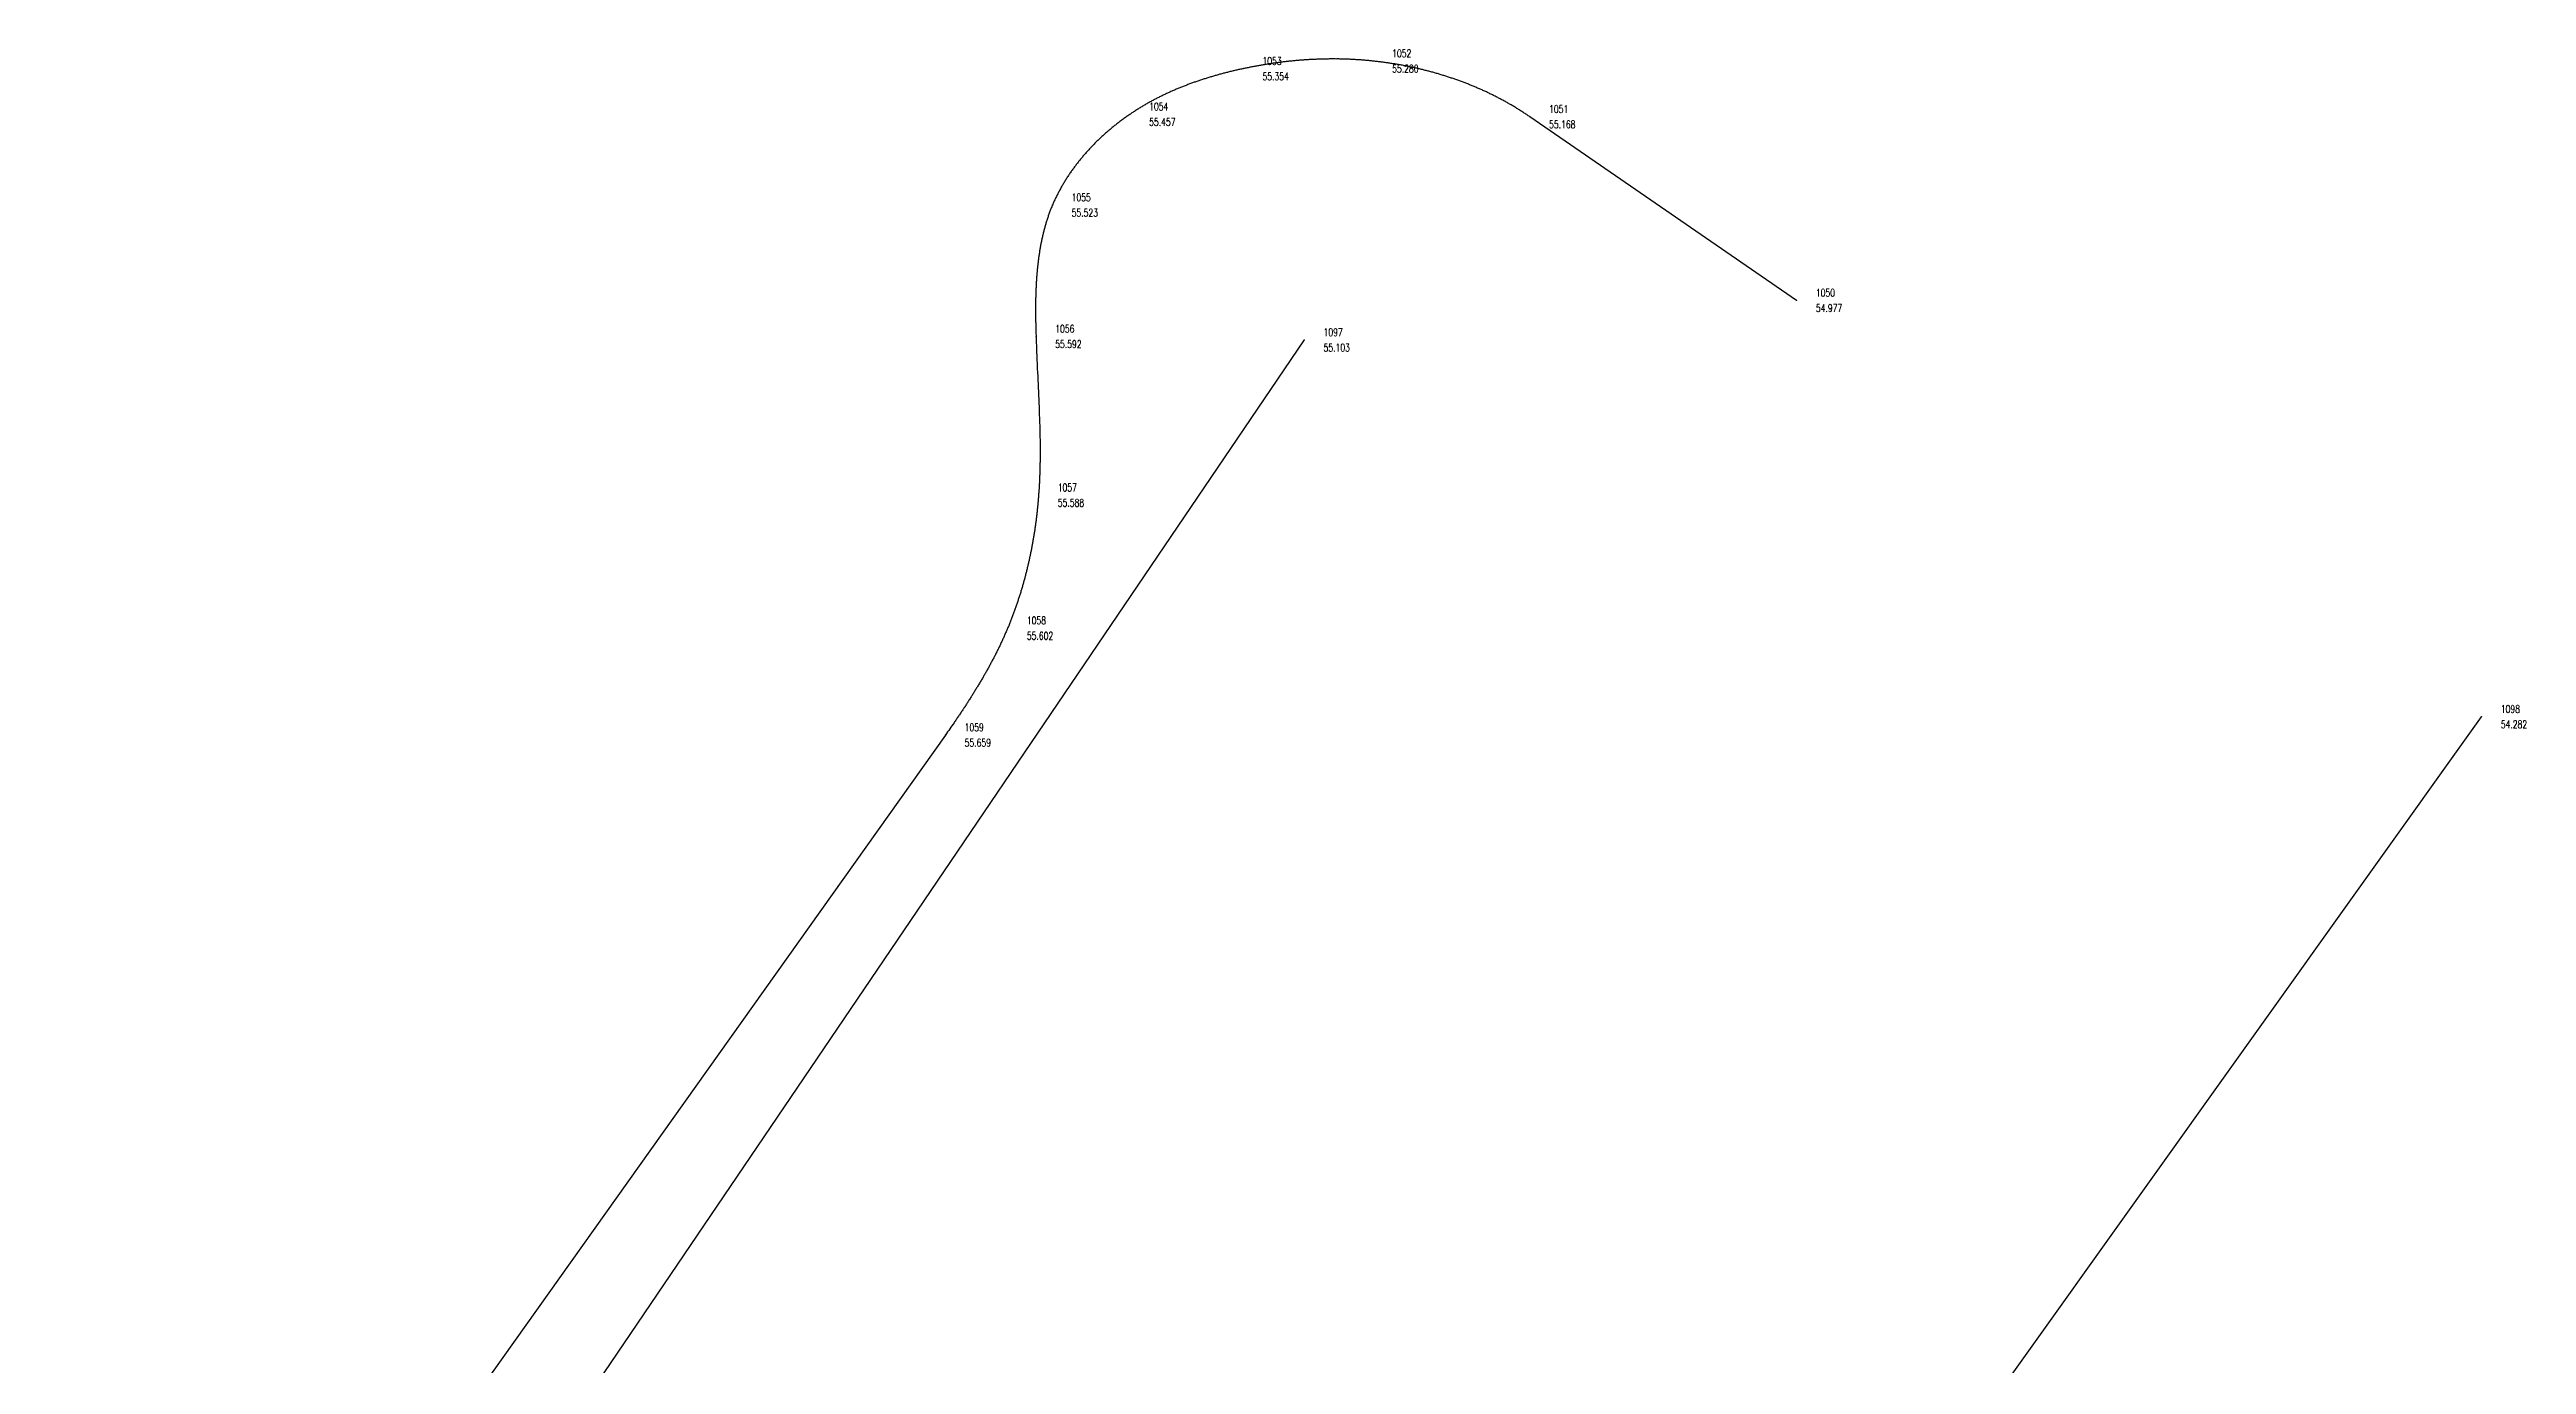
# Model space of a CAD drawing. Header units: millimetres. Extents: x 1351068 to 1351192, y 6240236 to 6240474.
# Drawn here: x 1351132.83 to 1351165.11, y 6240319.7 to 6240336.84 of the extents above; entities that cross this region are included whole.
import ezdxf
from ezdxf.enums import TextEntityAlignment as Align

# ---------------------------------------------------------------- set-up
doc = ezdxf.new("R2010")
doc.units = ezdxf.units.MM
for name, color, linetype, lineweight in [('0_Bordure', 7, 'Continuous', 30), ('0_Limite de Revetement', 252, 'Continuous', 30), ('CALQUE_PTTOPO_ALT', 7, 'Continuous', 0), ('CALQUE_PTTOPO_MAT', 7, 'Continuous', 0), ('PTTOPO', 7, 'Continuous', 0)]:
    doc.layers.add(name, color=color, linetype=linetype, lineweight=lineweight)
doc.styles.add('Style-STANDARD', font='STANDARD.shx')

# ---------------------------------------------------------------- blocks, each defined once
blk = doc.blocks.new('PTTOPO')
at = {"layer": 'PTTOPO'}
blk.add_point((0, 0), dxfattribs=at)
at = {"layer": 'CALQUE_PTTOPO_ALT', "style": 'Style-STANDARD', "width": 0.8}
blk.add_attdef('ALT', text='', height=0.1, dxfattribs=at).set_placement((0.25, -0.1), align=Align.MIDDLE_LEFT)
at = {"layer": 'CALQUE_PTTOPO_MAT', "style": 'Style-STANDARD', "width": 0.8}
blk.add_attdef('MAT', text='', height=0.1, dxfattribs=at).set_placement((0.25, 0.1), align=Align.MIDDLE_LEFT)

msp = doc.modelspace()

# ---------------------------------------------------------------- linework, layer by layer
at = {"layer": '0_Bordure', "elevation": 54.977, "flags": 128}
msp.add_lwpolyline([(1351155.601, 6240333.566), (1351152.124, 6240335.959, 0.003359), (1351152.083, 6240335.987, 0.003328), (1351152.041, 6240336.014, 0.003297), (1351151.999, 6240336.041, 0.003267), (1351151.956, 6240336.068, 0.003238), (1351151.913, 6240336.094, 0.003209), (1351151.87, 6240336.119, 0.00318), (1351151.827, 6240336.144, 0.003152), (1351151.783, 6240336.168, 0.003124), (1351151.738, 6240336.192, 0.003097), (1351151.694, 6240336.215, 0.00307), (1351151.649, 6240336.238, 0.003044), (1351151.604, 6240336.26, 0.003018), (1351151.558, 6240336.282, 0.002993), (1351151.512, 6240336.303, 0.002969), (1351151.466, 6240336.323, 0.002945), (1351151.42, 6240336.343, 0.002922), (1351151.373, 6240336.363, 0.0029), (1351151.326, 6240336.382, 0.002878), (1351151.279, 6240336.4, 0.002857), (1351151.232, 6240336.418, 0.002837), (1351151.184, 6240336.435, 0.002817), (1351151.136, 6240336.452, 0.002799), (1351151.088, 6240336.468, 0.00278), (1351151.04, 6240336.484, 0.002763), (1351150.992, 6240336.499, 0.002746), (1351150.943, 6240336.514, 0.00273), (1351150.895, 6240336.528, 0.002715), (1351150.846, 6240336.542, 0.0027), (1351150.797, 6240336.555, 0.002687), (1351150.748, 6240336.567, 0.002674), (1351150.698, 6240336.58, 0.002661), (1351150.649, 6240336.591, 0.00265), (1351150.599, 6240336.602, 0.002639), (1351150.55, 6240336.612, 0.002629), (1351150.5, 6240336.622, 0.00262), (1351150.45, 6240336.632, 0.002612), (1351150.4, 6240336.641, 0.002604), (1351150.35, 6240336.649, 0.002597), (1351150.3, 6240336.657, 0.002591), (1351150.25, 6240336.664, 0.002586), (1351150.2, 6240336.671, 0.002582), (1351150.15, 6240336.677, 0.002578), (1351150.1, 6240336.683, 0.002574), (1351150.049, 6240336.688, 0.002561), (1351149.999, 6240336.693, 0.002547), (1351149.949, 6240336.697, 0.002533), (1351149.899, 6240336.701, 0.002519), (1351149.849, 6240336.704, 0.002505), (1351149.798, 6240336.707, 0.002491), (1351149.748, 6240336.709, 0.002476), (1351149.698, 6240336.711, 0.002461), (1351149.648, 6240336.712, 0.002446), (1351149.597, 6240336.712, 0.002431), (1351149.547, 6240336.713, 0.002416), (1351149.497, 6240336.712, 0.002401), (1351149.447, 6240336.711, 0.002385), (1351149.397, 6240336.71, 0.00237), (1351149.347, 6240336.708, 0.002355), (1351149.297, 6240336.706, 0.002339), (1351149.247, 6240336.704, 0.002323), (1351149.197, 6240336.7, 0.002308), (1351149.147, 6240336.697, 0.002292), (1351149.097, 6240336.693, 0.002276), (1351149.047, 6240336.688, 0.002261), (1351148.997, 6240336.683, 0.002245), (1351148.947, 6240336.678, 0.002229), (1351148.897, 6240336.672, 0.002214), (1351148.847, 6240336.665, 0.002198), (1351148.798, 6240336.659, 0.002183), (1351148.748, 6240336.652, 0.002167), (1351148.698, 6240336.644, 0.002152), (1351148.649, 6240336.636, 0.002137), (1351148.599, 6240336.627, 0.002121), (1351148.55, 6240336.618, 0.002106), (1351148.501, 6240336.609, 0.002091), (1351148.451, 6240336.599, 0.002076), (1351148.402, 6240336.589, 0.002079), (1351148.353, 6240336.579, 0.002136), (1351148.304, 6240336.568, 0.002194), (1351148.255, 6240336.556, 0.002253), (1351148.206, 6240336.544, 0.002312), (1351148.157, 6240336.532, 0.002372), (1351148.109, 6240336.519, 0.002432), (1351148.06, 6240336.506, 0.002493), (1351148.012, 6240336.492, 0.002554), (1351147.964, 6240336.478, 0.002616), (1351147.915, 6240336.463, 0.002678), (1351147.868, 6240336.448, 0.002741), (1351147.82, 6240336.433, 0.002804), (1351147.772, 6240336.416, 0.002867), (1351147.725, 6240336.4, 0.002931), (1351147.678, 6240336.382, 0.002995), (1351147.631, 6240336.364, 0.003059), (1351147.584, 6240336.346, 0.003123), (1351147.538, 6240336.327, 0.003187), (1351147.491, 6240336.307, 0.003251), (1351147.445, 6240336.287, 0.003314), (1351147.4, 6240336.266, 0.003378), (1351147.354, 6240336.245, 0.003441), (1351147.309, 6240336.223, 0.003504), (1351147.264, 6240336.2, 0.003566), (1351147.22, 6240336.177, 0.003627), (1351147.175, 6240336.153, 0.003687), (1351147.131, 6240336.128, 0.003747), (1351147.088, 6240336.103, 0.003805), (1351147.044, 6240336.077, 0.003862), (1351147.002, 6240336.05, 0.003918), (1351146.959, 6240336.023, 0.003972), (1351146.917, 6240335.995, 0.004005), (1351146.875, 6240335.966, 0.00401), (1351146.833, 6240335.936, 0.004018), (1351146.792, 6240335.906, 0.004031), (1351146.752, 6240335.875, 0.004047), (1351146.712, 6240335.844, 0.004066), (1351146.672, 6240335.811, 0.00409), (1351146.633, 6240335.778, 0.004116), (1351146.595, 6240335.745, 0.004147), (1351146.557, 6240335.711, 0.004181), (1351146.519, 6240335.676, 0.004218), (1351146.482, 6240335.64, 0.004259), (1351146.446, 6240335.604, 0.004304), (1351146.411, 6240335.568, 0.004352), (1351146.376, 6240335.53, 0.004404), (1351146.341, 6240335.492, 0.004458), (1351146.308, 6240335.454, 0.004517), (1351146.275, 6240335.415, 0.004579), (1351146.243, 6240335.376, 0.004644), (1351146.212, 6240335.336, 0.004712), (1351146.182, 6240335.295, 0.004784), (1351146.152, 6240335.254, 0.004858), (1351146.123, 6240335.213, 0.004936), (1351146.095, 6240335.171, 0.005017), (1351146.068, 6240335.128, 0.0051), (1351146.042, 6240335.085, 0.005187), (1351146.017, 6240335.042, 0.005275), (1351145.993, 6240334.998, 0.005366), (1351145.97, 6240334.954, 0.005459), (1351145.948, 6240334.909, 0.005554), (1351145.926, 6240334.864, 0.00565), (1351145.906, 6240334.819, 0.005684), (1351145.887, 6240334.773, 0.005547), (1351145.869, 6240334.727, 0.005403), (1351145.852, 6240334.68, 0.005254), (1351145.836, 6240334.633, 0.005102), (1351145.821, 6240334.586, 0.004948), (1351145.807, 6240334.539, 0.004791), (1351145.794, 6240334.491, 0.004633), (1351145.782, 6240334.443, 0.004473), (1351145.77, 6240334.394, 0.004314), (1351145.76, 6240334.346, 0.004154), (1351145.75, 6240334.297, 0.003995), (1351145.741, 6240334.248, 0.003836), (1351145.733, 6240334.198, 0.003679), (1351145.725, 6240334.149, 0.003523), (1351145.718, 6240334.099, 0.003368), (1351145.712, 6240334.049, 0.003215), (1351145.707, 6240333.999, 0.003063), (1351145.702, 6240333.949, 0.002914), (1351145.698, 6240333.898, 0.002766), (1351145.694, 6240333.848, 0.00262), (1351145.691, 6240333.797, 0.002476), (1351145.688, 6240333.746, 0.002334), (1351145.686, 6240333.696, 0.002193), (1351145.684, 6240333.645, 0.002055), (1351145.683, 6240333.594, 0.001918), (1351145.682, 6240333.543, 0.001782), (1351145.682, 6240333.491, 0.001648), (1351145.682, 6240333.44, 0.001515), (1351145.682, 6240333.389, 0.001383), (1351145.682, 6240333.338, 0.001252), (1351145.683, 6240333.287, 0.001122), (1351145.684, 6240333.236, 0.001857), (1351145.687, 6240333.134, 0.001386), (1351145.69, 6240333.032, 0.001125), (1351145.694, 6240332.931, 0.001486), (1351145.702, 6240332.728, -0.004501), (1351145.736, 6240331.928, -0.00176), (1351145.738, 6240331.828, -0.002027), (1351145.74, 6240331.729, -0.001113), (1351145.74, 6240331.679, -0.001179), (1351145.741, 6240331.63, -0.001246), (1351145.741, 6240331.58, -0.001312), (1351145.741, 6240331.53, -0.001377), (1351145.74, 6240331.481, -0.001443), (1351145.739, 6240331.431, -0.001508), (1351145.738, 6240331.381, -0.001572), (1351145.737, 6240331.332, -0.001637), (1351145.735, 6240331.282, -0.0017), (1351145.733, 6240331.232, -0.001764), (1351145.731, 6240331.183, -0.001826), (1351145.728, 6240331.133, -0.001888), (1351145.725, 6240331.083, -0.001949), (1351145.721, 6240331.033, -0.00199), (1351145.717, 6240330.984, -0.002001), (1351145.713, 6240330.934, -0.002012), (1351145.708, 6240330.884, -0.002023), (1351145.703, 6240330.834, -0.002035), (1351145.698, 6240330.785, -0.002047), (1351145.692, 6240330.735, -0.00206), (1351145.686, 6240330.685, -0.002074), (1351145.679, 6240330.635, -0.002088), (1351145.672, 6240330.586, -0.002102), (1351145.664, 6240330.536, -0.002117), (1351145.656, 6240330.486, -0.002132), (1351145.648, 6240330.437, -0.002148), (1351145.639, 6240330.387, -0.002164), (1351145.63, 6240330.338, -0.002181), (1351145.62, 6240330.288, -0.002198), (1351145.61, 6240330.239, -0.002216), (1351145.599, 6240330.19, -0.002234), (1351145.588, 6240330.141, -0.002253), (1351145.577, 6240330.092, -0.002272), (1351145.565, 6240330.043, -0.002291), (1351145.552, 6240329.994, -0.002311), (1351145.54, 6240329.946, -0.002332), (1351145.526, 6240329.897, -0.002353), (1351145.513, 6240329.849, -0.002374), (1351145.499, 6240329.8, -0.002395), (1351145.484, 6240329.752, -0.002418), (1351145.469, 6240329.704, -0.00244), (1351145.453, 6240329.657, -0.002463), (1351145.437, 6240329.609, -0.002486), (1351145.421, 6240329.561, -0.00251), (1351145.404, 6240329.514, -0.002534), (1351145.387, 6240329.467, -0.002558), (1351145.369, 6240329.42, -0.002583), (1351145.35, 6240329.374, -0.002608), (1351145.332, 6240329.327, -0.002632), (1351145.312, 6240329.281, -0.002593), (1351145.292, 6240329.235, -0.002536), (1351145.272, 6240329.189, -0.002478), (1351145.252, 6240329.143, -0.002421), (1351145.23, 6240329.098, -0.002363), (1351145.209, 6240329.053, -0.002305), (1351145.187, 6240329.008, -0.002246), (1351145.164, 6240328.963, -0.002188), (1351145.142, 6240328.918, -0.00213), (1351145.118, 6240328.874, -0.002072), (1351145.095, 6240328.83, -0.002014), (1351145.071, 6240328.786, -0.001956), (1351145.047, 6240328.742, -0.001898), (1351145.022, 6240328.698, -0.00184), (1351144.997, 6240328.655, -0.001782), (1351144.972, 6240328.612, -0.001725), (1351144.946, 6240328.568, -0.001667), (1351144.92, 6240328.526, -0.00161), (1351144.894, 6240328.483, -0.001553), (1351144.868, 6240328.44, -0.001496), (1351144.841, 6240328.398, -0.00144), (1351144.814, 6240328.355, -0.001384), (1351144.787, 6240328.313, -0.001327), (1351144.76, 6240328.271, -0.001271), (1351144.732, 6240328.229, -0.001216), (1351144.704, 6240328.188, -0.00116), (1351144.676, 6240328.146, -0.001105), (1351144.648, 6240328.105, -0.001049), (1351144.62, 6240328.063, -0.001934), (1351144.564, 6240327.983, -0.003592), (1351144.507, 6240327.902), (1351132.831, 6240311.484, 0.004575)], format="xyb", dxfattribs=at)
at = {"layer": '0_Bordure', "elevation": 55.372, "flags": 128}
msp.add_lwpolyline([(1351137.265, 6240307.019), (1351133.365, 6240309.715), (1351149.185, 6240333.051)], dxfattribs=at)
at = {"layer": '0_Limite de Revetement', "elevation": 54.885, "flags": 128}
msp.add_lwpolyline([(1351146.372, 6240302.715), (1351164.528, 6240328.141)], dxfattribs=at)

# ---------------------------------------------------------------- block references
at = {"layer": 'PTTOPO'}
for p, values in [((1351148.389, 6240336.586, 55.354), {'ALT': '55.354', 'MAT': '1053'}), ((1351150.079, 6240336.685, 55.28), {'ALT': '55.280', 'MAT': '1052'}), ((1351146.912, 6240335.992, 55.457), {'ALT': '55.457', 'MAT': '1054'}), ((1351152.124, 6240335.959, 55.168), {'ALT': '55.168', 'MAT': '1051'}), ((1351145.902, 6240334.808, 55.523), {'ALT': '55.523', 'MAT': '1055'}), ((1351155.601, 6240333.566, 54.977), {'ALT': '54.977', 'MAT': '1050'}), ((1351145.688, 6240333.096, 55.592), {'ALT': '55.592', 'MAT': '1056'}), ((1351149.185, 6240333.051, 55.103), {'ALT': '55.103', 'MAT': '1097'}), ((1351145.721, 6240331.028, 55.588), {'ALT': '55.588', 'MAT': '1057'}), ((1351145.318, 6240329.295, 55.602), {'ALT': '55.602', 'MAT': '1058'}), ((1351164.528, 6240328.141, 54.282), {'ALT': '54.282', 'MAT': '1098'}), ((1351144.507, 6240327.902, 55.659), {'ALT': '55.659', 'MAT': '1059'})]:
    msp.add_blockref('PTTOPO', p, dxfattribs=at).add_auto_attribs(values)

doc.saveas('drawing.dxf')
